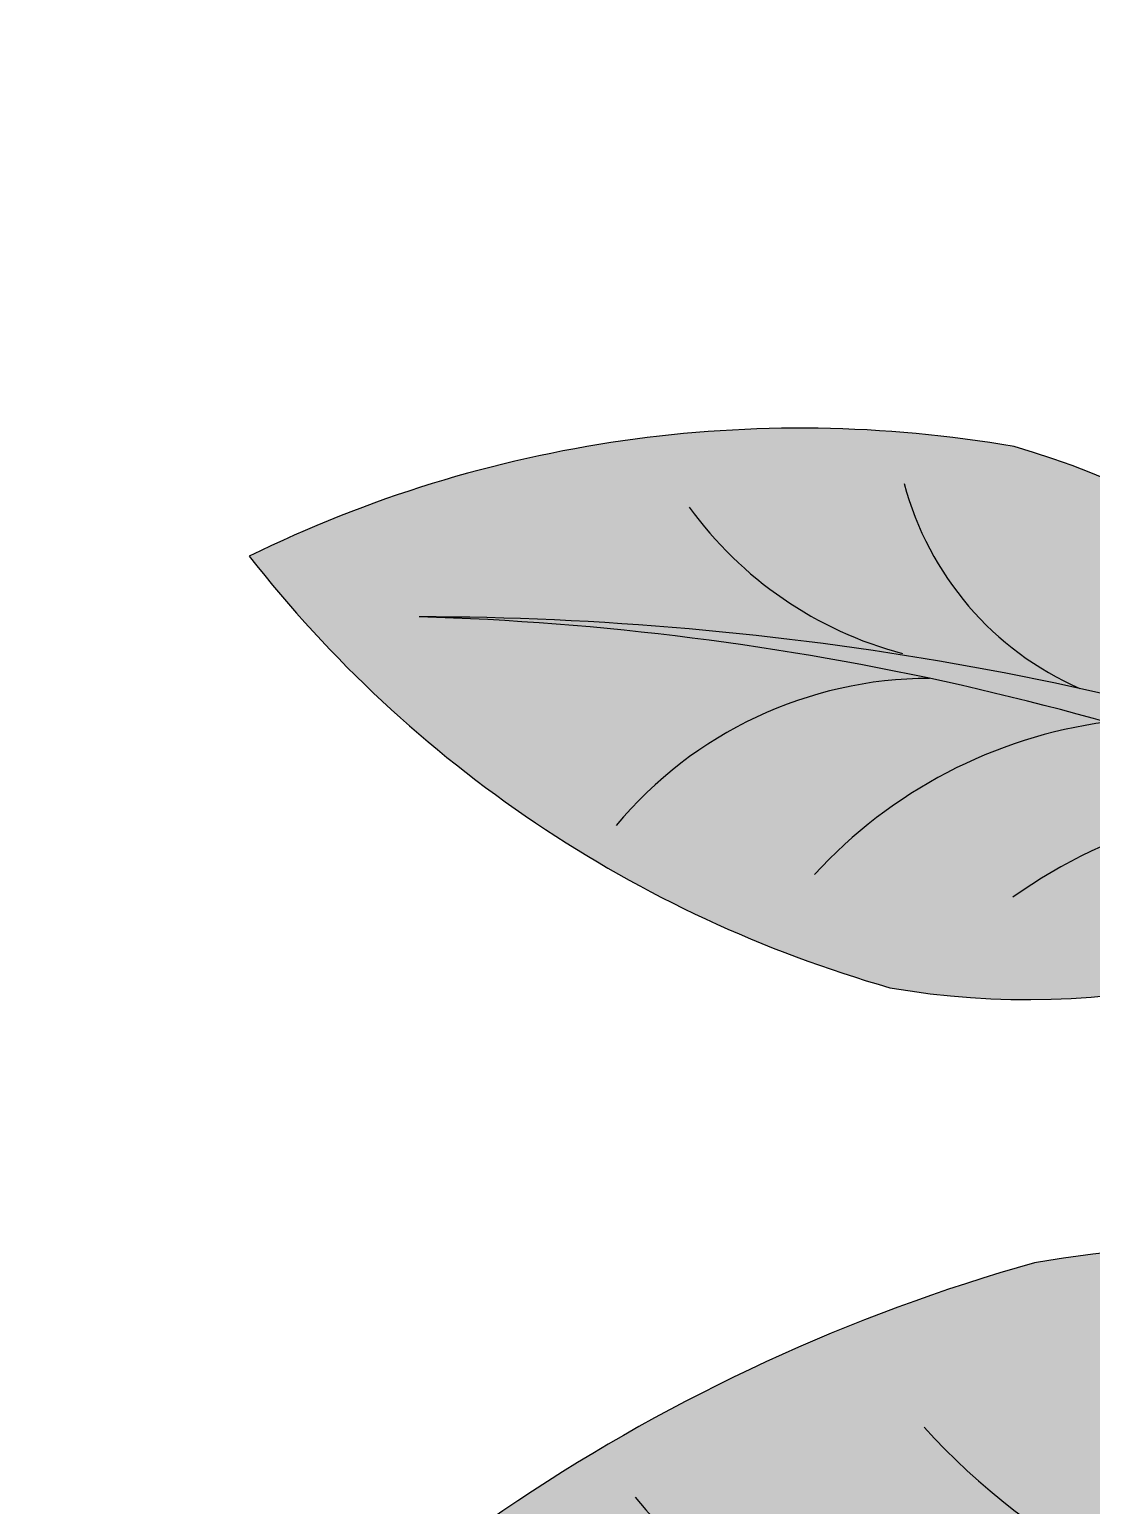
# Model space of a CAD drawing. Header units: inches. Extents: x 9636 to 21597, y -10243 to 557.
# Drawn here: x 15024.17 to 15028.83, y -8348.55 to -8342.07 of the extents above; entities that cross this region are included whole.
import ezdxf

# ---------------------------------------------------------------- set-up
doc = ezdxf.new("R2010")
doc.units = ezdxf.units.IN
doc.header["$MEASUREMENT"] = 0
doc.layers.add('MESA', color=7, linetype='Continuous')

# ---------------------------------------------------------------- blocks, each defined once
blk = doc.blocks.new('FF')
at = {"layer": 'MESA', "ltscale": 0.8}
h = blk.add_hatch(color=85, dxfattribs=at)
h.dxf.hatch_style = 1
h.set_gradient(color1=(103, 159, 96), color2=(179, 207, 175), one_color=1, tint=0.75, name='INVCURVED')
h.paths.add_polyline_path([(15027.94588530253, -8346.278893235285, 0.1995123331975758), (15030.5329654033, -8345.701976270011, 0.0967495278531692), (15025.88079520248, -8344.650510879932, -0.08665420676483183), (15030.5215073507, -8345.46814922398, 0.1924888780828612), (15028.49027403273, -8343.903309283765, 0.1586077411667837), (15025.13497106945, -8344.384576207567, 0.1586077411660197)])
h = blk.add_hatch(color=85, dxfattribs=at)
h.dxf.hatch_style = 1
h.set_gradient(color1=(103, 159, 96), color2=(52, 80, 48), one_color=1, tint=0.25)
h.paths.add_polyline_path([(15025.8807952025, -8344.650510879932, -0.09674952785286056), (15030.5329654033, -8345.701976270011, 0.007527451123012324), (15030.61708788067, -8345.640857892608, 0.01429188129494994), (15030.5215073507, -8345.46814922398, 0.08665420676455064)])
h = blk.add_hatch(color=85, dxfattribs=at)
h.dxf.hatch_style = 1
h.set_gradient(color1=(103, 159, 96), color2=(179, 207, 175), one_color=1, tint=0.75, name='INVCURVED')
h.paths.add_polyline_path([(15028.57924644415, -8347.486684917818, -0.1995123331975758), (15032.33914699752, -8348.339232877479, -0.0967495278531692), (15025.56713352006, -8349.844441994257, 0.08665420676483183), (15032.32126790922, -8348.67927362438, -0.1924888780828612), (15029.35872924038, -8350.944784287509, -0.1586077411667837), (15024.4809562182, -8350.227372229527, -0.1586077411660197)])
h = blk.add_hatch(color=85, dxfattribs=at)
h.dxf.hatch_style = 1
h.set_gradient(color1=(103, 159, 96), color2=(52, 80, 48), one_color=1, tint=0.25)
h.paths.add_polyline_path([(15025.56713352009, -8349.844441994255, 0.09674952785286056), (15032.33914699752, -8348.339232877477, -0.007527451123012324), (15032.46118553289, -8348.428565776727, -0.01429188129494994), (15032.32126790922, -8348.67927362438, -0.08665420676455064)])
at = {"color": 252, "true_color": 0x939598}
blk.add_spline([(15035.81435879978, -8262.470320095861), (15015.41397490501, -8280.041392168163), (15010.12710235194, -8318.544237357157), (14990.76137849789, -8332.275066038037), (14980.15378749427, -8358.470320095861)], degree=3, dxfattribs=at)
blk.add_open_spline([(15052.07686949681, -8262.470320095861), (15047.97159347439, -8264.789895325404), (15043.86631745197, -8267.109470554948), (15039.76104142955, -8269.429045784493), (15039.75729123352, -8269.43116473137), (15039.75354103749, -8269.433283678245), (15039.74979107835, -8269.435402491697), (15039.14701445317, -8269.775985194483), (15038.55035827125, -8270.1131204671), (15036.78439305607, -8271.117097236169), (15035.63904365824, -8271.776689286922), (15032.73880644113, -8273.50882445235), (15031.06527855309, -8274.57609764914), (15028.11518364648, -8276.704413617274), (15026.84171328607, -8277.76477050337), (15025.09711949756, -8279.523769089425), (15024.49918523569, -8280.232466383604), (15023.52243535517, -8281.623726584929), (15023.14226381015, -8282.304539905952), (15022.75248760541, -8283.22547883933), (15022.66391763698, -8283.457510627672), (15022.49319789592, -8283.956368120096), (15022.4121008477, -8284.220696815642), (15022.18341575374, -8285.058797690572), (15022.05067776037, -8285.678012360962), (15021.71131880214, -8287.762367787916), (15021.58560477828, -8289.414282420215), (15021.49721333539, -8293.046228597683), (15021.53228490243, -8295.024084780092), (15021.62991579047, -8299.176393296764), (15021.69231297372, -8301.350665752698), (15021.66396341603, -8305.82573875058), (15021.5754849427, -8308.127760116371), (15021.08573832458, -8312.064658295394), (15020.79577059773, -8313.67187649829), (15019.91167042237, -8316.914684349107), (15019.31558953904, -8318.552651597138), (15018.15236880262, -8320.84216631148), (15017.76491546551, -8321.519818837693), (15017.0874449499, -8322.565156835137), (15016.82620455143, -8322.941950357519), (15015.99950278175, -8324.054199163373), (15015.41501848401, -8324.739433793638), (15014.21074097438, -8326.009418310521), (15013.59077204716, -8326.594611080754), (15011.52654176845, -8328.386477141574), (15010.05301187874, -8329.424887132678), (15007.15918380127, -8331.283811043188), (15005.73555323797, -8332.104036780507), (15003.02622681599, -8333.644933125628), (15001.74022703231, -8334.365198288671), (14999.41017284273, -8335.760219273998), (14998.36766818741, -8336.43521839488), (14997.08837376707, -8337.38841947211), (14996.71699586091, -8337.68704503453), (14996.20682259447, -8338.13359321733), (14996.04065346325, -8338.28665691026), (14995.71202275789, -8338.60508576805), (14995.55175348417, -8338.768465128693), (14995.081475432, -8339.272282272443), (14994.78188750027, -8339.626441473756), (14993.85408121183, -8340.833408098308), (14993.26772449672, -8341.771187952567), (14992.18236009145, -8343.888552385546), (14991.68493776396, -8345.067458458805), (14990.77515454852, -8347.645098471814), (14990.36311836349, -8349.042924631296), (14989.42243512325, -8352.727142313466), (14988.93417009304, -8355.116188043521), (14988.4015707715, -8357.902535522233), (14988.347810107, -8358.185738374197), (14988.29402349202, -8358.470320095861)], degree=3, knots=[-12.89799058473343, -12.89799058473343, -12.89799058473343, -12.89799058473343, -0.01177164380050574, -0.01177164380050574, -0.01177164380050574, 0, 0, 0, 1.892199740009867, 1.892199740009867, 5.676599220029601, 5.676599220029601, 11.89095437501414, 11.89095437501414, 18.10530952999869, 18.10530952999869, 22.42482555206829, 22.42482555206829, 26.7443415741379, 26.7443415741379, 28.12890246143454, 28.12890246143454, 29.51346334873119, 29.51346334873119, 32.28258512332447, 32.28258512332447, 38.06473178875153, 38.06473178875153, 43.84687845417859, 43.84687845417859, 49.62902511960564, 49.62902511960564, 55.4111717850327, 55.4111717850327, 59.29413252342778, 59.29413252342778, 63.17709326182287, 63.17709326182287, 64.8324953939676, 64.8324953939676, 65.7831603205686, 65.7831603205686, 67.68449017377058, 67.68449017377058, 69.58582002697257, 69.58582002697257, 73.93855694883486, 73.93855694883486, 78.29129387069715, 78.29129387069715, 82.64403079255943, 82.64403079255943, 86.99676771442172, 86.99676771442172, 89.0460964002641, 89.0460964002641, 90.15774664607947, 90.15774664607947, 91.26939689189484, 91.26939689189484, 93.49269738352558, 93.49269738352558, 98.41801561009903, 98.41801561009903, 103.3433338366725, 103.3433338366725, 108.2686520632459, 108.2686520632459, 115.5627539277931, 115.5627539277931, 116.3832273075088, 116.3832273075088, 116.3832273075088, 116.3832273075088], dxfattribs=at)
at = {"layer": 'MESA', "ltscale": 0.8}
for centre, radius, start, end in [((15027.55211983165, -8349.299579449696), 5.477213252076559, 80.13756898052151, 116.1874916553836), ((15027.5488171772, -8347.226099566657), 3.453588897784357, 27.32342668208857, 74.18081229824523), ((15029.32618440466, -8343.716448258732), 1.363382352205849, 194.830514190433, 246.3277023184526), ((15028.43490414166, -8343.177333534397), 1.690926055896782, 215.8956373485887, 255.1039866722001), ((15029.45116694911, -8341.01258597372), 5.477213252076559, 217.9984208683167, 254.0483435431816), ((15025.51533440661, -8357.08489005156), 12.43974867017325, 66.21193528925376, 88.3164953719861), ((15025.85995294464, -8358.34739025554), 13.69689523321402, 70.10261866755539, 89.91281426567726), ((15028.12204257868, -8346.711316952695), 1.790629421827631, 90.09423119420335, 140.2840283493428), ((15029.1765261894, -8347.21060516555), 2.11656700430211, 97.65637291639548, 137.5468629763132), ((15029.7802513524, -8347.691933616157), 2.22564688415229, 84.73409747164011, 125.574965056198), ((15028.54529196542, -8342.87771874294), 3.453588897784357, 260.0051002254587, 306.8624858416147), ((15029.43343038205, -8352.4367858344), 5.023258831092003, 52.93309486993088, 99.79048048608774), ((15030.7413419414, -8355.154312528066), 7.966628528345955, 105.7472371683655, 141.7971598432322), ((15030.37404211411, -8346.137901053267), 3.078555152519601, 222.2487177352321, 262.1392077951525), ((15025.10009910353, -8331.75680648119), 18.09366407336492, 271.4790853395609, 293.5836454222957), ((15028.83771027382, -8346.858641040943), 2.604477638371899, 219.5115523622079, 269.7013495173438)]:
    blk.add_arc(centre, radius, start, end, dxfattribs=at)

msp = doc.modelspace()

# ---------------------------------------------------------------- block references
at = {"color": 18, "true_color": 0x000000}
msp.add_blockref('FF', (0, 0), dxfattribs=at)

doc.saveas('drawing.dxf')
